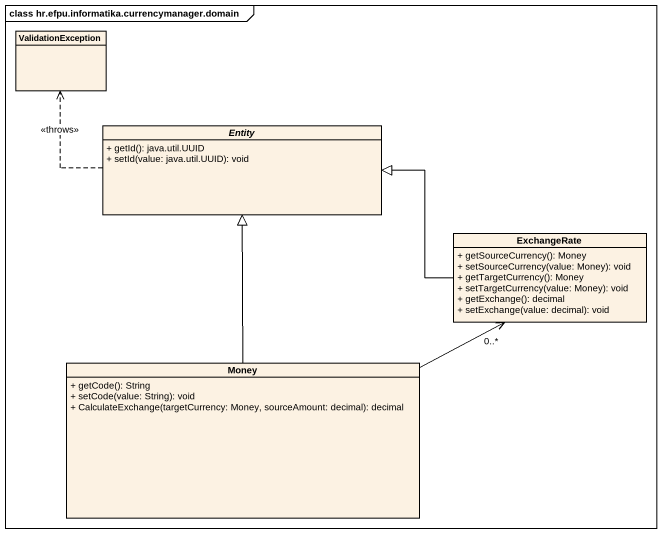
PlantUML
@startuml
mainframe class hr.efpu.informatika.currencymanager.domain
hide circle
hide empty members
skinparam classAttributeIconSize 0
class ValidationException
abstract class "Entity" as Entity_ {
  + getId(): java.util.UUID
  + setId(value: java.util.UUID): void
}
class ExchangeRate {
  + getSourceCurrency(): Money
  + setSourceCurrency(value: Money): void
  + getTargetCurrency(): Money
  + setTargetCurrency(value: Money): void
  + getExchange(): decimal
  + setExchange(value: decimal): void
}
class Money {
  + getCode(): String
  + setCode(value: String): void
  + CalculateExchange(targetCurrency: Money, sourceAmount: decimal): decimal
}
Entity_ .up.> ValidationException : <<throws>>
ExchangeRate -left-|> Entity_
Money -up-|> Entity_
Money -right-> "0..*" ExchangeRate
@enduml
